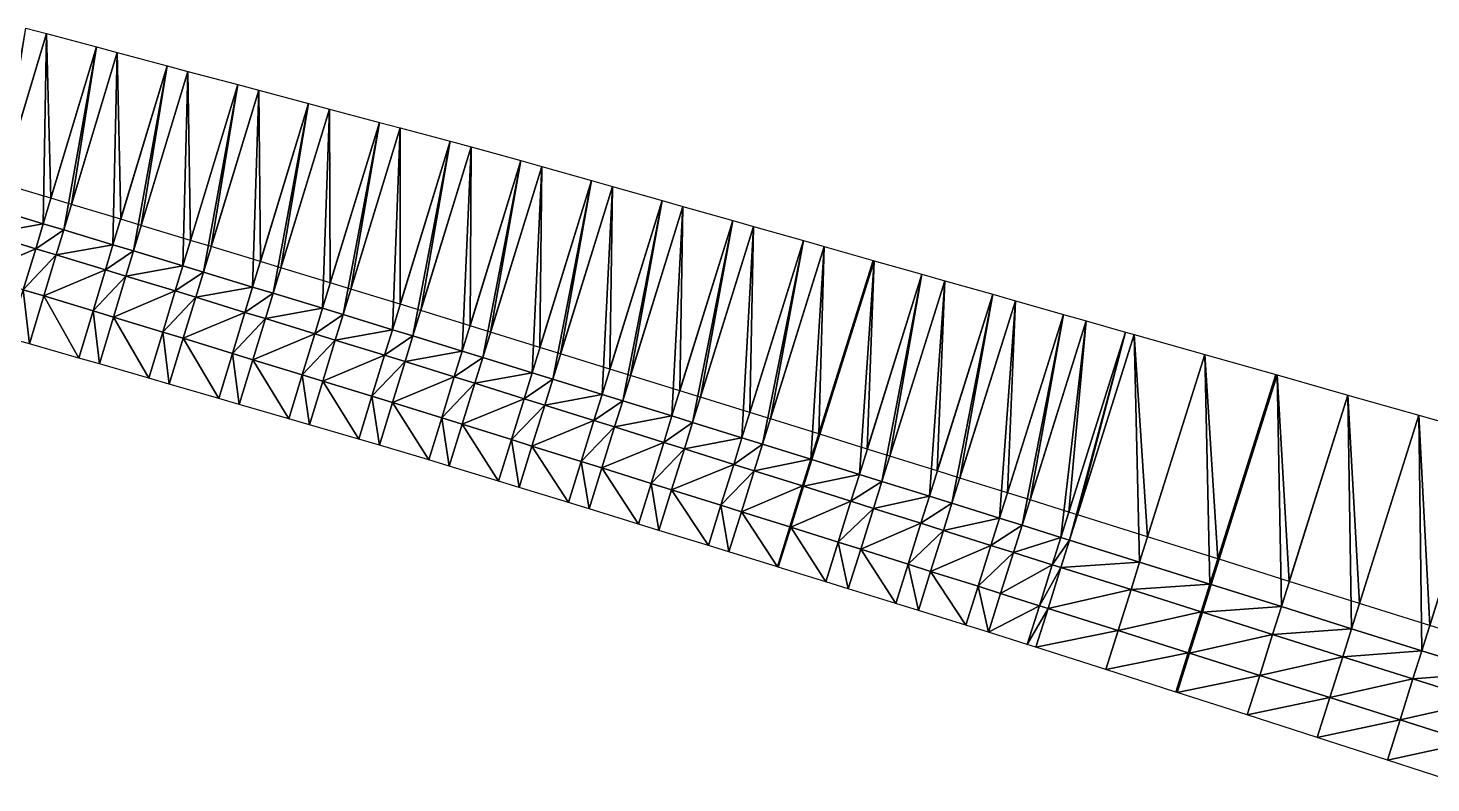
# Model space of a CAD drawing. Header units: metres. Extents: x 1882598 to 1885460, y 3171405 to 3171756.
# Drawn here: x 1883773.84 to 1883792.9, y 3171687.58 to 3171697.84 of the extents above; entities that cross this region are included whole.
import ezdxf

# ---------------------------------------------------------------- set-up
doc = ezdxf.new("R2010")
doc.units = ezdxf.units.M
doc.header["$MEASUREMENT"] = 0
doc.layers.add('Triangles surfaces projet', color=7, linetype='Continuous', true_color=0x848484)

msp = doc.modelspace()

# ---------------------------------------------------------------- linework, layer by layer
at = {"layer": 'Triangles surfaces projet'}
for points in [[(1883773.812, 3171697.836, 153.027), (1883774.095, 3171697.761, 153.026), (1883773.381, 3171695.379, 152.951), (1883773.812, 3171697.836, 153.027)], [(1883774.095, 3171697.761, 153.376), (1883773.485, 3171695.724, 153.312), (1883773.812, 3171697.836, 153.377), (1883774.095, 3171697.761, 153.376)], [(1883773.381, 3171695.379, 152.951), (1883774.095, 3171697.761, 153.026), (1883774.05, 3171695.178, 152.948), (1883773.381, 3171695.379, 152.951)], [(1883774.154, 3171695.524, 153.309), (1883773.485, 3171695.724, 153.312), (1883774.095, 3171697.761, 153.376), (1883774.154, 3171695.524, 153.309)], [(1883774.772, 3171697.58, 153.023), (1883774.05, 3171695.178, 152.948), (1883774.095, 3171697.761, 153.026), (1883774.772, 3171697.58, 153.023)], [(1883774.772, 3171697.58, 153.373), (1883774.154, 3171695.524, 153.309), (1883774.095, 3171697.761, 153.376), (1883774.772, 3171697.58, 153.373)], [(1883774.329, 3171695.094, 152.947), (1883774.05, 3171695.178, 152.948), (1883774.772, 3171697.58, 153.023), (1883774.329, 3171695.094, 152.947)], [(1883774.433, 3171695.44, 153.308), (1883774.154, 3171695.524, 153.309), (1883774.772, 3171697.58, 153.373), (1883774.433, 3171695.44, 153.308)], [(1883774.772, 3171697.58, 153.023), (1883775.055, 3171697.505, 153.022), (1883774.329, 3171695.094, 152.947), (1883774.772, 3171697.58, 153.023)], [(1883774.329, 3171695.094, 152.947), (1883775.055, 3171697.505, 153.022), (1883774.998, 3171694.893, 152.944), (1883774.329, 3171695.094, 152.947)], [(1883775.055, 3171697.505, 153.372), (1883774.433, 3171695.44, 153.308), (1883774.772, 3171697.58, 153.373), (1883775.055, 3171697.505, 153.372)], [(1883775.103, 3171695.238, 153.305), (1883774.433, 3171695.44, 153.308), (1883775.055, 3171697.505, 153.372), (1883775.103, 3171695.238, 153.305)], [(1883774.998, 3171694.893, 152.944), (1883775.055, 3171697.505, 153.022), (1883775.733, 3171697.324, 153.019), (1883774.998, 3171694.893, 152.944)], [(1883775.733, 3171697.324, 153.369), (1883775.103, 3171695.238, 153.305), (1883775.055, 3171697.505, 153.372), (1883775.733, 3171697.324, 153.369)], [(1883775.733, 3171697.324, 153.019), (1883775.278, 3171694.809, 152.943), (1883774.998, 3171694.893, 152.944), (1883775.733, 3171697.324, 153.019)], [(1883775.382, 3171695.154, 153.303), (1883775.103, 3171695.238, 153.305), (1883775.733, 3171697.324, 153.369), (1883775.382, 3171695.154, 153.303)], [(1883775.733, 3171697.324, 153.019), (1883776.016, 3171697.248, 153.018), (1883775.278, 3171694.809, 152.943), (1883775.733, 3171697.324, 153.019)], [(1883776.016, 3171697.248, 153.368), (1883775.382, 3171695.154, 153.303), (1883775.733, 3171697.324, 153.369), (1883776.016, 3171697.248, 153.368)], [(1883775.278, 3171694.809, 152.943), (1883776.016, 3171697.248, 153.018), (1883775.947, 3171694.606, 152.939), (1883775.278, 3171694.809, 152.943)], [(1883776.051, 3171694.951, 153.3), (1883775.382, 3171695.154, 153.303), (1883776.016, 3171697.248, 153.368), (1883776.051, 3171694.951, 153.3)], [(1883776.016, 3171697.248, 153.018), (1883776.694, 3171697.068, 153.015), (1883775.947, 3171694.606, 152.939), (1883776.016, 3171697.248, 153.018)], [(1883776.694, 3171697.068, 153.015), (1883776.226, 3171694.522, 152.938), (1883775.947, 3171694.606, 152.939), (1883776.694, 3171697.068, 153.015)], [(1883776.694, 3171697.068, 153.365), (1883776.051, 3171694.951, 153.3), (1883776.016, 3171697.248, 153.368), (1883776.694, 3171697.068, 153.365)], [(1883776.331, 3171694.867, 153.299), (1883776.051, 3171694.951, 153.3), (1883776.694, 3171697.068, 153.365), (1883776.331, 3171694.867, 153.299)], [(1883776.977, 3171696.992, 153.014), (1883776.226, 3171694.522, 152.938), (1883776.694, 3171697.068, 153.015), (1883776.977, 3171696.992, 153.014)], [(1883776.977, 3171696.992, 153.364), (1883776.331, 3171694.867, 153.299), (1883776.694, 3171697.068, 153.365), (1883776.977, 3171696.992, 153.364)], [(1883776.977, 3171696.992, 153.014), (1883776.895, 3171694.318, 152.935), (1883776.226, 3171694.522, 152.938), (1883776.977, 3171696.992, 153.014)], [(1883776.977, 3171696.992, 153.364), (1883777, 3171694.663, 153.295), (1883776.331, 3171694.867, 153.299), (1883776.977, 3171696.992, 153.364)], [(1883777.655, 3171696.811, 153.011), (1883776.895, 3171694.318, 152.935), (1883776.977, 3171696.992, 153.014), (1883777.655, 3171696.811, 153.011)], [(1883777.655, 3171696.811, 153.361), (1883777, 3171694.663, 153.295), (1883776.977, 3171696.992, 153.364), (1883777.655, 3171696.811, 153.361)], [(1883776.895, 3171694.318, 152.935), (1883777.655, 3171696.811, 153.011), (1883777.175, 3171694.233, 152.933), (1883776.895, 3171694.318, 152.935)], [(1883777.28, 3171694.578, 153.294), (1883777, 3171694.663, 153.295), (1883777.655, 3171696.811, 153.361), (1883777.28, 3171694.578, 153.294)], [(1883777.655, 3171696.811, 153.011), (1883777.938, 3171696.736, 153.01), (1883777.175, 3171694.233, 152.933), (1883777.655, 3171696.811, 153.011)], [(1883777.844, 3171694.029, 152.93), (1883777.175, 3171694.233, 152.933), (1883777.938, 3171696.736, 153.01), (1883777.844, 3171694.029, 152.93)], [(1883777.938, 3171696.736, 153.36), (1883777.28, 3171694.578, 153.294), (1883777.655, 3171696.811, 153.361), (1883777.938, 3171696.736, 153.36)], [(1883777.949, 3171694.374, 153.29), (1883777.28, 3171694.578, 153.294), (1883777.938, 3171696.736, 153.36), (1883777.949, 3171694.374, 153.29)], [(1883777.844, 3171694.029, 152.93), (1883777.938, 3171696.736, 153.01), (1883778.617, 3171696.555, 153.006), (1883777.844, 3171694.029, 152.93)], [(1883778.617, 3171696.555, 153.356), (1883777.949, 3171694.374, 153.29), (1883777.938, 3171696.736, 153.36), (1883778.617, 3171696.555, 153.356)], [(1883778.617, 3171696.555, 153.006), (1883778.124, 3171693.944, 152.928), (1883777.844, 3171694.029, 152.93), (1883778.617, 3171696.555, 153.006)], [(1883778.229, 3171694.288, 153.289), (1883777.949, 3171694.374, 153.29), (1883778.617, 3171696.555, 153.356), (1883778.229, 3171694.288, 153.289)], [(1883778.124, 3171693.944, 152.928), (1883778.617, 3171696.555, 153.006), (1883778.9, 3171696.479, 153.005), (1883778.124, 3171693.944, 152.928)], [(1883778.9, 3171696.479, 153.355), (1883778.229, 3171694.288, 153.289), (1883778.617, 3171696.555, 153.356), (1883778.9, 3171696.479, 153.355)], [(1883778.124, 3171693.944, 152.928), (1883778.9, 3171696.479, 153.005), (1883778.793, 3171693.738, 152.925), (1883778.124, 3171693.944, 152.928)], [(1883778.899, 3171694.083, 153.285), (1883778.229, 3171694.288, 153.289), (1883778.9, 3171696.479, 153.355), (1883778.899, 3171694.083, 153.285)], [(1883778.9, 3171696.479, 153.005), (1883779.579, 3171696.298, 153.002), (1883778.793, 3171693.738, 152.925), (1883778.9, 3171696.479, 153.005)], [(1883779.579, 3171696.298, 153.352), (1883778.899, 3171694.083, 153.285), (1883778.9, 3171696.479, 153.355), (1883779.579, 3171696.298, 153.352)], [(1883778.793, 3171693.738, 152.925), (1883779.579, 3171696.298, 153.002), (1883779.073, 3171693.653, 152.923), (1883778.793, 3171693.738, 152.925)], [(1883779.178, 3171693.997, 153.284), (1883778.899, 3171694.083, 153.285), (1883779.579, 3171696.298, 153.352), (1883779.178, 3171693.997, 153.284)], [(1883779.073, 3171693.653, 152.923), (1883779.579, 3171696.298, 153.002), (1883779.863, 3171696.222, 153.001), (1883779.073, 3171693.653, 152.923)], [(1883779.742, 3171693.447, 152.92), (1883779.073, 3171693.653, 152.923), (1883779.863, 3171696.222, 153.001), (1883779.742, 3171693.447, 152.92)], [(1883779.863, 3171696.222, 153.351), (1883779.178, 3171693.997, 153.284), (1883779.579, 3171696.298, 153.352), (1883779.863, 3171696.222, 153.351)], [(1883779.848, 3171693.791, 153.28), (1883779.178, 3171693.997, 153.284), (1883779.863, 3171696.222, 153.351), (1883779.848, 3171693.791, 153.28)], [(1883779.742, 3171693.447, 152.92), (1883779.863, 3171696.222, 153.001), (1883780.54, 3171696.036, 152.997), (1883779.742, 3171693.447, 152.92)], [(1883780.54, 3171696.036, 153.347), (1883779.848, 3171693.791, 153.28), (1883779.863, 3171696.222, 153.351), (1883780.54, 3171696.036, 153.347)], [(1883779.742, 3171693.447, 152.92), (1883780.54, 3171696.036, 152.997), (1883780.022, 3171693.361, 152.918), (1883779.742, 3171693.447, 152.92)], [(1883780.128, 3171693.705, 153.279), (1883779.848, 3171693.791, 153.28), (1883780.54, 3171696.036, 153.347), (1883780.128, 3171693.705, 153.279)], [(1883780.54, 3171696.036, 152.997), (1883780.823, 3171695.956, 152.996), (1883780.022, 3171693.361, 152.918), (1883780.54, 3171696.036, 152.997)], [(1883780.691, 3171693.154, 152.915), (1883780.022, 3171693.361, 152.918), (1883780.823, 3171695.956, 152.996), (1883780.691, 3171693.154, 152.915)], [(1883780.823, 3171695.956, 153.346), (1883780.128, 3171693.705, 153.279), (1883780.54, 3171696.036, 153.347), (1883780.823, 3171695.956, 153.346)], [(1883780.798, 3171693.498, 153.275), (1883780.128, 3171693.705, 153.279), (1883780.823, 3171695.956, 153.346), (1883780.798, 3171693.498, 153.275)], [(1883780.691, 3171693.154, 152.915), (1883780.823, 3171695.956, 152.996), (1883781.499, 3171695.764, 152.992), (1883780.691, 3171693.154, 152.915)], [(1883781.499, 3171695.764, 153.342), (1883780.798, 3171693.498, 153.275), (1883780.823, 3171695.956, 153.346), (1883781.499, 3171695.764, 153.342)], [(1883780.691, 3171693.154, 152.915), (1883781.499, 3171695.764, 152.992), (1883780.971, 3171693.068, 152.913), (1883780.691, 3171693.154, 152.915)], [(1883781.078, 3171693.412, 153.273), (1883780.798, 3171693.498, 153.275), (1883781.499, 3171695.764, 153.342), (1883781.078, 3171693.412, 153.273)], [(1883781.781, 3171695.684, 152.991), (1883780.971, 3171693.068, 152.913), (1883781.499, 3171695.764, 152.992), (1883781.781, 3171695.684, 152.991)], [(1883781.781, 3171695.684, 153.341), (1883781.078, 3171693.412, 153.273), (1883781.499, 3171695.764, 153.342), (1883781.781, 3171695.684, 153.341)], [(1883780.971, 3171693.068, 152.913), (1883781.781, 3171695.684, 152.991), (1883781.641, 3171692.86, 152.909), (1883780.971, 3171693.068, 152.913)], [(1883781.748, 3171693.204, 153.269), (1883781.078, 3171693.412, 153.273), (1883781.781, 3171695.684, 153.341), (1883781.748, 3171693.204, 153.269)], [(1883782.458, 3171695.492, 152.987), (1883781.641, 3171692.86, 152.909), (1883781.781, 3171695.684, 152.991), (1883782.458, 3171695.492, 152.987)], [(1883782.458, 3171695.492, 153.337), (1883781.748, 3171693.204, 153.269), (1883781.781, 3171695.684, 153.341), (1883782.458, 3171695.492, 153.337)], [(1883773.28, 3171695.041, 152.599), (1883773.381, 3171695.379, 152.951), (1883774.05, 3171695.178, 152.948), (1883773.28, 3171695.041, 152.599)], [(1883781.641, 3171692.86, 152.909), (1883782.458, 3171695.492, 152.987), (1883781.921, 3171692.774, 152.908), (1883781.641, 3171692.86, 152.909)], [(1883782.028, 3171693.118, 153.268), (1883781.748, 3171693.204, 153.269), (1883782.458, 3171695.492, 153.337), (1883782.028, 3171693.118, 153.268)], [(1883782.74, 3171695.412, 152.986), (1883781.921, 3171692.774, 152.908), (1883782.458, 3171695.492, 152.987), (1883782.74, 3171695.412, 152.986)], [(1883782.591, 3171692.566, 152.904), (1883781.921, 3171692.774, 152.908), (1883782.74, 3171695.412, 152.986), (1883782.591, 3171692.566, 152.904)], [(1883782.74, 3171695.412, 153.336), (1883782.028, 3171693.118, 153.268), (1883782.458, 3171695.492, 153.337), (1883782.74, 3171695.412, 153.336)], [(1883782.698, 3171692.91, 153.264), (1883782.028, 3171693.118, 153.268), (1883782.74, 3171695.412, 153.336), (1883782.698, 3171692.91, 153.264)], [(1883782.74, 3171695.412, 152.986), (1883783.417, 3171695.22, 152.982), (1883782.591, 3171692.566, 152.904), (1883782.74, 3171695.412, 152.986)], [(1883783.417, 3171695.22, 153.332), (1883782.698, 3171692.91, 153.264), (1883782.74, 3171695.412, 153.336), (1883783.417, 3171695.22, 153.332)], [(1883773.948, 3171694.839, 152.594), (1883773.28, 3171695.041, 152.599), (1883774.05, 3171695.178, 152.948), (1883773.948, 3171694.839, 152.594)], [(1883774.329, 3171695.094, 152.947), (1883773.948, 3171694.839, 152.594), (1883774.05, 3171695.178, 152.948), (1883774.329, 3171695.094, 152.947)], [(1883782.591, 3171692.566, 152.904), (1883783.417, 3171695.22, 152.982), (1883782.871, 3171692.479, 152.902), (1883782.591, 3171692.566, 152.904)], [(1883782.978, 3171692.823, 153.262), (1883782.698, 3171692.91, 153.264), (1883783.417, 3171695.22, 153.332), (1883782.978, 3171692.823, 153.262)], [(1883783.417, 3171695.22, 152.982), (1883783.699, 3171695.14, 152.98), (1883782.871, 3171692.479, 152.902), (1883783.417, 3171695.22, 152.982)], [(1883783.699, 3171695.14, 153.33), (1883782.978, 3171692.823, 153.262), (1883783.417, 3171695.22, 153.332), (1883783.699, 3171695.14, 153.33)], [(1883773.948, 3171694.839, 152.594), (1883773.113, 3171694.483, 152.599), (1883773.28, 3171695.041, 152.599), (1883773.948, 3171694.839, 152.594)], [(1883774.329, 3171695.094, 152.947), (1883774.227, 3171694.755, 152.593), (1883773.948, 3171694.839, 152.594), (1883774.329, 3171695.094, 152.947)], [(1883774.227, 3171694.755, 152.593), (1883774.329, 3171695.094, 152.947), (1883774.998, 3171694.893, 152.944), (1883774.227, 3171694.755, 152.593)], [(1883782.871, 3171692.479, 152.902), (1883783.699, 3171695.14, 152.98), (1883783.541, 3171692.27, 152.898), (1883782.871, 3171692.479, 152.902)], [(1883783.649, 3171692.614, 153.258), (1883782.978, 3171692.823, 153.262), (1883783.699, 3171695.14, 153.33), (1883783.649, 3171692.614, 153.258)], [(1883783.541, 3171692.27, 152.898), (1883783.699, 3171695.14, 152.98), (1883784.376, 3171694.948, 152.976), (1883783.541, 3171692.27, 152.898)], [(1883784.376, 3171694.948, 153.326), (1883783.649, 3171692.614, 153.258), (1883783.699, 3171695.14, 153.33), (1883784.376, 3171694.948, 153.326)], [(1883773.78, 3171694.281, 152.594), (1883773.113, 3171694.483, 152.599), (1883773.948, 3171694.839, 152.594), (1883773.78, 3171694.281, 152.594)], [(1883773.78, 3171694.281, 152.594), (1883773.948, 3171694.839, 152.594), (1883774.227, 3171694.755, 152.593), (1883773.78, 3171694.281, 152.594)], [(1883774.227, 3171694.755, 152.593), (1883774.998, 3171694.893, 152.944), (1883774.895, 3171694.552, 152.588), (1883774.227, 3171694.755, 152.593)], [(1883775.278, 3171694.809, 152.943), (1883774.895, 3171694.552, 152.588), (1883774.998, 3171694.893, 152.944), (1883775.278, 3171694.809, 152.943)], [(1883774.895, 3171694.552, 152.588), (1883775.278, 3171694.809, 152.943), (1883775.174, 3171694.467, 152.586), (1883774.895, 3171694.552, 152.588)], [(1883775.174, 3171694.467, 152.586), (1883775.278, 3171694.809, 152.943), (1883775.947, 3171694.606, 152.939), (1883775.174, 3171694.467, 152.586)], [(1883783.541, 3171692.27, 152.898), (1883784.376, 3171694.948, 152.976), (1883783.821, 3171692.183, 152.896), (1883783.541, 3171692.27, 152.898)], [(1883783.929, 3171692.527, 153.256), (1883783.649, 3171692.614, 153.258), (1883784.376, 3171694.948, 153.326), (1883783.929, 3171692.527, 153.256)], [(1883783.821, 3171692.183, 152.896), (1883784.376, 3171694.948, 152.976), (1883784.659, 3171694.868, 152.975), (1883783.821, 3171692.183, 152.896)], [(1883783.821, 3171692.183, 152.896), (1883784.659, 3171694.868, 152.975), (1883784.479, 3171691.978, 152.892), (1883783.821, 3171692.183, 152.896)], [(1883784.659, 3171694.868, 153.325), (1883783.929, 3171692.527, 153.256), (1883784.376, 3171694.948, 153.326), (1883784.659, 3171694.868, 153.325)], [(1883784.586, 3171692.322, 153.252), (1883783.929, 3171692.527, 153.256), (1883784.659, 3171694.868, 153.325), (1883784.586, 3171692.322, 153.252)], [(1883785.323, 3171694.679, 152.971), (1883784.479, 3171691.978, 152.892), (1883784.659, 3171694.868, 152.975), (1883785.323, 3171694.679, 152.971)], [(1883785.323, 3171694.679, 153.321), (1883784.586, 3171692.322, 153.252), (1883784.659, 3171694.868, 153.325), (1883785.323, 3171694.679, 153.321)], [(1883773.78, 3171694.281, 152.594), (1883774.227, 3171694.755, 152.593), (1883774.059, 3171694.197, 152.593), (1883773.78, 3171694.281, 152.594)], [(1883774.227, 3171694.755, 152.593), (1883774.895, 3171694.552, 152.588), (1883774.059, 3171694.197, 152.593), (1883774.227, 3171694.755, 152.593)], [(1883775.947, 3171694.606, 152.939), (1883775.843, 3171694.264, 152.581), (1883775.174, 3171694.467, 152.586), (1883775.947, 3171694.606, 152.939)], [(1883776.226, 3171694.522, 152.938), (1883775.843, 3171694.264, 152.581), (1883775.947, 3171694.606, 152.939), (1883776.226, 3171694.522, 152.938)], [(1883784.479, 3171691.978, 152.892), (1883785.323, 3171694.679, 152.971), (1883784.492, 3171691.974, 152.892), (1883784.479, 3171691.978, 152.892)], [(1883785.336, 3171694.676, 152.971), (1883784.492, 3171691.974, 152.892), (1883785.323, 3171694.679, 152.971), (1883785.336, 3171694.676, 152.971)], [(1883785.136, 3171691.773, 152.888), (1883784.492, 3171691.974, 152.892), (1883785.336, 3171694.676, 152.971), (1883785.136, 3171691.773, 152.888)], [(1883784.599, 3171692.318, 153.252), (1883784.586, 3171692.322, 153.252), (1883785.323, 3171694.679, 153.321), (1883784.599, 3171692.318, 153.252)], [(1883785.336, 3171694.676, 153.321), (1883784.599, 3171692.318, 153.252), (1883785.323, 3171694.679, 153.321), (1883785.336, 3171694.676, 153.321)], [(1883785.244, 3171692.117, 153.248), (1883784.599, 3171692.318, 153.252), (1883785.336, 3171694.676, 153.321), (1883785.244, 3171692.117, 153.248)], [(1883785.336, 3171694.676, 152.971), (1883785.986, 3171694.491, 152.967), (1883785.136, 3171691.773, 152.888), (1883785.336, 3171694.676, 152.971)], [(1883785.986, 3171694.491, 153.317), (1883785.244, 3171692.117, 153.248), (1883785.336, 3171694.676, 153.321), (1883785.986, 3171694.491, 153.317)], [(1883774.059, 3171694.197, 152.593), (1883774.895, 3171694.552, 152.588), (1883774.727, 3171693.994, 152.588), (1883774.059, 3171694.197, 152.593)], [(1883774.895, 3171694.552, 152.588), (1883775.174, 3171694.467, 152.586), (1883774.727, 3171693.994, 152.588), (1883774.895, 3171694.552, 152.588)], [(1883775.174, 3171694.467, 152.586), (1883775.006, 3171693.91, 152.586), (1883774.727, 3171693.994, 152.588), (1883775.174, 3171694.467, 152.586)], [(1883775.843, 3171694.264, 152.581), (1883775.006, 3171693.91, 152.586), (1883775.174, 3171694.467, 152.586), (1883775.843, 3171694.264, 152.581)], [(1883776.122, 3171694.179, 152.579), (1883775.843, 3171694.264, 152.581), (1883776.226, 3171694.522, 152.938), (1883776.122, 3171694.179, 152.579)], [(1883776.895, 3171694.318, 152.935), (1883776.122, 3171694.179, 152.579), (1883776.226, 3171694.522, 152.938), (1883776.895, 3171694.318, 152.935)], [(1883785.136, 3171691.773, 152.888), (1883785.986, 3171694.491, 152.967), (1883785.443, 3171691.677, 152.886), (1883785.136, 3171691.773, 152.888)], [(1883785.55, 3171692.021, 153.246), (1883785.244, 3171692.117, 153.248), (1883785.986, 3171694.491, 153.317), (1883785.55, 3171692.021, 153.246)], [(1883786.296, 3171694.403, 152.965), (1883785.443, 3171691.677, 152.886), (1883785.986, 3171694.491, 152.967), (1883786.296, 3171694.403, 152.965)], [(1883786.296, 3171694.403, 152.965), (1883786.087, 3171691.476, 152.882), (1883785.443, 3171691.677, 152.886), (1883786.296, 3171694.403, 152.965)], [(1883786.296, 3171694.403, 153.315), (1883785.55, 3171692.021, 153.246), (1883785.986, 3171694.491, 153.317), (1883786.296, 3171694.403, 153.315)], [(1883786.195, 3171691.819, 153.242), (1883785.55, 3171692.021, 153.246), (1883786.296, 3171694.403, 153.315), (1883786.195, 3171691.819, 153.242)], [(1883786.087, 3171691.476, 152.882), (1883786.296, 3171694.403, 152.965), (1883786.947, 3171694.219, 152.961), (1883786.087, 3171691.476, 152.882)], [(1883786.947, 3171694.219, 153.311), (1883786.195, 3171691.819, 153.242), (1883786.296, 3171694.403, 153.315), (1883786.947, 3171694.219, 153.311)], [(1883773.863, 3171693.545, 153.273), (1883773.583, 3171693.625, 153.279), (1883773.78, 3171694.281, 152.594), (1883773.863, 3171693.545, 153.273)], [(1883773.78, 3171694.281, 152.594), (1883774.059, 3171694.197, 152.593), (1883773.863, 3171693.545, 153.273), (1883773.78, 3171694.281, 152.594)], [(1883775.006, 3171693.91, 152.586), (1883775.843, 3171694.264, 152.581), (1883775.673, 3171693.706, 152.581), (1883775.006, 3171693.91, 152.586)], [(1883775.673, 3171693.706, 152.581), (1883775.843, 3171694.264, 152.581), (1883776.122, 3171694.179, 152.579), (1883775.673, 3171693.706, 152.581)], [(1883776.79, 3171693.974, 152.575), (1883776.122, 3171694.179, 152.579), (1883776.895, 3171694.318, 152.935), (1883776.79, 3171693.974, 152.575)], [(1883777.175, 3171694.233, 152.933), (1883776.79, 3171693.974, 152.575), (1883776.895, 3171694.318, 152.935), (1883777.175, 3171694.233, 152.933)], [(1883776.79, 3171693.974, 152.575), (1883777.175, 3171694.233, 152.933), (1883777.07, 3171693.889, 152.573), (1883776.79, 3171693.974, 152.575)], [(1883777.07, 3171693.889, 152.573), (1883777.175, 3171694.233, 152.933), (1883777.844, 3171694.029, 152.93), (1883777.07, 3171693.889, 152.573)], [(1883786.087, 3171691.476, 152.882), (1883786.947, 3171694.219, 152.961), (1883786.394, 3171691.38, 152.88), (1883786.087, 3171691.476, 152.882)], [(1883786.502, 3171691.723, 153.24), (1883786.195, 3171691.819, 153.242), (1883786.947, 3171694.219, 153.311), (1883786.502, 3171691.723, 153.24)], [(1883786.394, 3171691.38, 152.88), (1883786.947, 3171694.219, 152.961), (1883787.257, 3171694.131, 152.959), (1883786.394, 3171691.38, 152.88)], [(1883787.257, 3171694.131, 153.309), (1883786.502, 3171691.723, 153.24), (1883786.947, 3171694.219, 153.311), (1883787.257, 3171694.131, 153.309)], [(1883774.059, 3171694.197, 152.593), (1883774.533, 3171693.353, 153.258), (1883773.863, 3171693.545, 153.273), (1883774.059, 3171694.197, 152.593)], [(1883774.727, 3171693.994, 152.588), (1883774.533, 3171693.353, 153.258), (1883774.059, 3171694.197, 152.593), (1883774.727, 3171693.994, 152.588)], [(1883775.952, 3171693.621, 152.579), (1883775.673, 3171693.706, 152.581), (1883776.122, 3171694.179, 152.579), (1883775.952, 3171693.621, 152.579)], [(1883776.79, 3171693.974, 152.575), (1883775.952, 3171693.621, 152.579), (1883776.122, 3171694.179, 152.579), (1883776.79, 3171693.974, 152.575)], [(1883777.07, 3171693.889, 152.573), (1883777.844, 3171694.029, 152.93), (1883777.738, 3171693.683, 152.568), (1883777.07, 3171693.889, 152.573)], [(1883778.124, 3171693.944, 152.928), (1883777.738, 3171693.683, 152.568), (1883777.844, 3171694.029, 152.93), (1883778.124, 3171693.944, 152.928)], [(1883786.394, 3171691.38, 152.88), (1883787.257, 3171694.131, 152.959), (1883787.039, 3171691.178, 152.876), (1883786.394, 3171691.38, 152.88)], [(1883787.147, 3171691.521, 153.236), (1883786.502, 3171691.723, 153.24), (1883787.257, 3171694.131, 153.309), (1883787.147, 3171691.521, 153.236)], [(1883787.039, 3171691.178, 152.876), (1883787.257, 3171694.131, 152.959), (1883787.908, 3171693.946, 152.955), (1883787.039, 3171691.178, 152.876)], [(1883787.908, 3171693.946, 153.305), (1883787.147, 3171691.521, 153.236), (1883787.257, 3171694.131, 153.309), (1883787.908, 3171693.946, 153.305)], [(1883774.533, 3171693.353, 153.258), (1883774.727, 3171693.994, 152.588), (1883774.813, 3171693.273, 153.251), (1883774.533, 3171693.353, 153.258)], [(1883775.006, 3171693.91, 152.586), (1883774.813, 3171693.273, 153.251), (1883774.727, 3171693.994, 152.588), (1883775.006, 3171693.91, 152.586)], [(1883774.813, 3171693.273, 153.251), (1883775.006, 3171693.91, 152.586), (1883775.483, 3171693.08, 153.236), (1883774.813, 3171693.273, 153.251)], [(1883775.673, 3171693.706, 152.581), (1883775.483, 3171693.08, 153.236), (1883775.006, 3171693.91, 152.586), (1883775.673, 3171693.706, 152.581)], [(1883775.952, 3171693.621, 152.579), (1883776.79, 3171693.974, 152.575), (1883776.62, 3171693.417, 152.575), (1883775.952, 3171693.621, 152.579)], [(1883777.07, 3171693.889, 152.573), (1883776.62, 3171693.417, 152.575), (1883776.79, 3171693.974, 152.575), (1883777.07, 3171693.889, 152.573)], [(1883776.899, 3171693.331, 152.573), (1883776.62, 3171693.417, 152.575), (1883777.07, 3171693.889, 152.573), (1883776.899, 3171693.331, 152.573)], [(1883776.899, 3171693.331, 152.573), (1883777.07, 3171693.889, 152.573), (1883777.738, 3171693.683, 152.568), (1883776.899, 3171693.331, 152.573)], [(1883778.124, 3171693.944, 152.928), (1883778.017, 3171693.597, 152.566), (1883777.738, 3171693.683, 152.568), (1883778.124, 3171693.944, 152.928)], [(1883778.793, 3171693.738, 152.925), (1883778.017, 3171693.597, 152.566), (1883778.124, 3171693.944, 152.928), (1883778.793, 3171693.738, 152.925)], [(1883787.908, 3171693.946, 152.955), (1883787.346, 3171691.082, 152.874), (1883787.039, 3171691.178, 152.876), (1883787.908, 3171693.946, 152.955)], [(1883787.454, 3171691.425, 153.234), (1883787.147, 3171691.521, 153.236), (1883787.908, 3171693.946, 153.305), (1883787.454, 3171691.425, 153.234)], [(1883787.346, 3171691.082, 152.874), (1883787.908, 3171693.946, 152.955), (1883788.218, 3171693.858, 152.953), (1883787.346, 3171691.082, 152.874)], [(1883787.873, 3171690.916, 152.871), (1883787.346, 3171691.082, 152.874), (1883788.218, 3171693.858, 152.953), (1883787.873, 3171690.916, 152.871)], [(1883788.218, 3171693.858, 153.303), (1883787.454, 3171691.425, 153.234), (1883787.908, 3171693.946, 153.305), (1883788.218, 3171693.858, 153.303)], [(1883787.981, 3171691.26, 153.23), (1883787.454, 3171691.425, 153.234), (1883788.218, 3171693.858, 153.303), (1883787.981, 3171691.26, 153.23)], [(1883788.218, 3171693.858, 152.953), (1883788.75, 3171693.707, 152.95), (1883787.873, 3171690.916, 152.871), (1883788.218, 3171693.858, 152.953)], [(1883788.75, 3171693.707, 153.3), (1883787.981, 3171691.26, 153.23), (1883788.218, 3171693.858, 153.303), (1883788.75, 3171693.707, 153.3)], [(1883775.763, 3171692.999, 153.23), (1883775.483, 3171693.08, 153.236), (1883775.673, 3171693.706, 152.581), (1883775.763, 3171692.999, 153.23)], [(1883775.673, 3171693.706, 152.581), (1883775.952, 3171693.621, 152.579), (1883775.763, 3171692.999, 153.23), (1883775.673, 3171693.706, 152.581)], [(1883776.899, 3171693.331, 152.573), (1883777.738, 3171693.683, 152.568), (1883777.568, 3171693.126, 152.568), (1883776.899, 3171693.331, 152.573)], [(1883777.738, 3171693.683, 152.568), (1883778.017, 3171693.597, 152.566), (1883777.568, 3171693.126, 152.568), (1883777.738, 3171693.683, 152.568)], [(1883778.017, 3171693.597, 152.566), (1883778.793, 3171693.738, 152.925), (1883778.686, 3171693.391, 152.562), (1883778.017, 3171693.597, 152.566)], [(1883779.073, 3171693.653, 152.923), (1883778.686, 3171693.391, 152.562), (1883778.793, 3171693.738, 152.925), (1883779.073, 3171693.653, 152.923)], [(1883778.966, 3171693.305, 152.56), (1883778.686, 3171693.391, 152.562), (1883779.073, 3171693.653, 152.923), (1883778.966, 3171693.305, 152.56)], [(1883779.073, 3171693.653, 152.923), (1883779.742, 3171693.447, 152.92), (1883778.966, 3171693.305, 152.56), (1883779.073, 3171693.653, 152.923)], [(1883787.991, 3171690.879, 152.87), (1883787.873, 3171690.916, 152.871), (1883788.75, 3171693.707, 152.95), (1883787.991, 3171690.879, 152.87)], [(1883788.099, 3171691.223, 153.23), (1883787.981, 3171691.26, 153.23), (1883788.75, 3171693.707, 153.3), (1883788.099, 3171691.223, 153.23)], [(1883788.869, 3171693.673, 152.949), (1883787.991, 3171690.879, 152.87), (1883788.75, 3171693.707, 152.95), (1883788.869, 3171693.673, 152.949)], [(1883788.943, 3171690.581, 152.864), (1883787.991, 3171690.879, 152.87), (1883788.869, 3171693.673, 152.949), (1883788.943, 3171690.581, 152.864)], [(1883788.869, 3171693.673, 153.299), (1883788.099, 3171691.223, 153.23), (1883788.75, 3171693.707, 153.3), (1883788.869, 3171693.673, 153.299)], [(1883789.051, 3171690.924, 153.223), (1883788.099, 3171691.223, 153.23), (1883788.869, 3171693.673, 153.299), (1883789.051, 3171690.924, 153.223)], [(1883789.83, 3171693.401, 152.943), (1883788.943, 3171690.581, 152.864), (1883788.869, 3171693.673, 152.949), (1883789.83, 3171693.401, 152.943)], [(1883789.83, 3171693.401, 153.293), (1883789.051, 3171690.924, 153.223), (1883788.869, 3171693.673, 153.299), (1883789.83, 3171693.401, 153.293)], [(1883776.434, 3171692.805, 153.215), (1883775.763, 3171692.999, 153.23), (1883775.952, 3171693.621, 152.579), (1883776.434, 3171692.805, 153.215)], [(1883776.62, 3171693.417, 152.575), (1883776.434, 3171692.805, 153.215), (1883775.952, 3171693.621, 152.579), (1883776.62, 3171693.417, 152.575)], [(1883777.568, 3171693.126, 152.568), (1883778.017, 3171693.597, 152.566), (1883777.847, 3171693.04, 152.566), (1883777.568, 3171693.126, 152.568)], [(1883778.686, 3171693.391, 152.562), (1883777.847, 3171693.04, 152.566), (1883778.017, 3171693.597, 152.566), (1883778.686, 3171693.391, 152.562)], [(1883779.742, 3171693.447, 152.92), (1883779.634, 3171693.097, 152.554), (1883778.966, 3171693.305, 152.56), (1883779.742, 3171693.447, 152.92)], [(1883779.634, 3171693.097, 152.554), (1883779.742, 3171693.447, 152.92), (1883780.022, 3171693.361, 152.918), (1883779.634, 3171693.097, 152.554)], [(1883776.434, 3171692.805, 153.215), (1883776.62, 3171693.417, 152.575), (1883776.714, 3171692.724, 153.208), (1883776.434, 3171692.805, 153.215)], [(1883776.62, 3171693.417, 152.575), (1883776.899, 3171693.331, 152.573), (1883776.714, 3171692.724, 153.208), (1883776.62, 3171693.417, 152.575)], [(1883776.714, 3171692.724, 153.208), (1883776.899, 3171693.331, 152.573), (1883777.385, 3171692.529, 153.193), (1883776.714, 3171692.724, 153.208)], [(1883777.568, 3171693.126, 152.568), (1883777.385, 3171692.529, 153.193), (1883776.899, 3171693.331, 152.573), (1883777.568, 3171693.126, 152.568)], [(1883778.515, 3171692.834, 152.562), (1883777.847, 3171693.04, 152.566), (1883778.686, 3171693.391, 152.562), (1883778.515, 3171692.834, 152.562)], [(1883778.686, 3171693.391, 152.562), (1883778.966, 3171693.305, 152.56), (1883778.515, 3171692.834, 152.562), (1883778.686, 3171693.391, 152.562)], [(1883778.515, 3171692.834, 152.562), (1883778.966, 3171693.305, 152.56), (1883778.794, 3171692.748, 152.56), (1883778.515, 3171692.834, 152.562)], [(1883778.794, 3171692.748, 152.56), (1883778.966, 3171693.305, 152.56), (1883779.634, 3171693.097, 152.554), (1883778.794, 3171692.748, 152.56)], [(1883779.914, 3171693.01, 152.552), (1883779.634, 3171693.097, 152.554), (1883780.022, 3171693.361, 152.918), (1883779.914, 3171693.01, 152.552)], [(1883780.691, 3171693.154, 152.915), (1883779.914, 3171693.01, 152.552), (1883780.022, 3171693.361, 152.918), (1883780.691, 3171693.154, 152.915)], [(1883789.896, 3171690.281, 152.857), (1883788.943, 3171690.581, 152.864), (1883789.83, 3171693.401, 152.943), (1883789.896, 3171690.281, 152.857)], [(1883790.004, 3171690.624, 153.217), (1883789.051, 3171690.924, 153.223), (1883789.83, 3171693.401, 153.293), (1883790.004, 3171690.624, 153.217)], [(1883790.792, 3171693.128, 152.937), (1883789.896, 3171690.281, 152.857), (1883789.83, 3171693.401, 152.943), (1883790.792, 3171693.128, 152.937)], [(1883790.792, 3171693.128, 153.287), (1883790.004, 3171690.624, 153.217), (1883789.83, 3171693.401, 153.293), (1883790.792, 3171693.128, 153.287)], [(1883777.665, 3171692.447, 153.187), (1883777.385, 3171692.529, 153.193), (1883777.568, 3171693.126, 152.568), (1883777.665, 3171692.447, 153.187)], [(1883777.665, 3171692.447, 153.187), (1883777.568, 3171693.126, 152.568), (1883777.847, 3171693.04, 152.566), (1883777.665, 3171692.447, 153.187)], [(1883779.634, 3171693.097, 152.554), (1883779.463, 3171692.54, 152.554), (1883778.794, 3171692.748, 152.56), (1883779.634, 3171693.097, 152.554)], [(1883779.914, 3171693.01, 152.552), (1883779.463, 3171692.54, 152.554), (1883779.634, 3171693.097, 152.554), (1883779.914, 3171693.01, 152.552)], [(1883779.914, 3171693.01, 152.552), (1883780.691, 3171693.154, 152.915), (1883780.582, 3171692.801, 152.546), (1883779.914, 3171693.01, 152.552)], [(1883780.582, 3171692.801, 152.546), (1883780.691, 3171693.154, 152.915), (1883780.971, 3171693.068, 152.913), (1883780.582, 3171692.801, 152.546)], [(1883780.971, 3171693.068, 152.913), (1883780.862, 3171692.714, 152.543), (1883780.582, 3171692.801, 152.546), (1883780.971, 3171693.068, 152.913)], [(1883781.641, 3171692.86, 152.909), (1883780.862, 3171692.714, 152.543), (1883780.971, 3171693.068, 152.913), (1883781.641, 3171692.86, 152.909)], [(1883789.915, 3171690.276, 152.857), (1883789.896, 3171690.281, 152.857), (1883790.792, 3171693.128, 152.937), (1883789.915, 3171690.276, 152.857)], [(1883790.792, 3171693.128, 152.937), (1883790.81, 3171693.123, 152.937), (1883789.915, 3171690.276, 152.857), (1883790.792, 3171693.128, 152.937)], [(1883790.868, 3171689.976, 152.851), (1883789.915, 3171690.276, 152.857), (1883790.81, 3171693.123, 152.937), (1883790.868, 3171689.976, 152.851)], [(1883790.023, 3171690.619, 153.217), (1883790.004, 3171690.624, 153.217), (1883790.792, 3171693.128, 153.287), (1883790.023, 3171690.619, 153.217)], [(1883790.81, 3171693.123, 153.287), (1883790.023, 3171690.619, 153.217), (1883790.792, 3171693.128, 153.287), (1883790.81, 3171693.123, 153.287)], [(1883790.976, 3171690.319, 153.21), (1883790.023, 3171690.619, 153.217), (1883790.81, 3171693.123, 153.287), (1883790.976, 3171690.319, 153.21)], [(1883790.868, 3171689.976, 152.851), (1883790.81, 3171693.123, 152.937), (1883791.772, 3171692.85, 152.931), (1883790.868, 3171689.976, 152.851)], [(1883791.772, 3171692.85, 153.281), (1883790.976, 3171690.319, 153.21), (1883790.81, 3171693.123, 153.287), (1883791.772, 3171692.85, 153.281)], [(1883778.336, 3171692.252, 153.171), (1883777.665, 3171692.447, 153.187), (1883777.847, 3171693.04, 152.566), (1883778.336, 3171692.252, 153.171)], [(1883778.515, 3171692.834, 152.562), (1883778.336, 3171692.252, 153.171), (1883777.847, 3171693.04, 152.566), (1883778.515, 3171692.834, 152.562)], [(1883779.463, 3171692.54, 152.554), (1883779.914, 3171693.01, 152.552), (1883779.742, 3171692.453, 152.552), (1883779.463, 3171692.54, 152.554)], [(1883779.742, 3171692.453, 152.552), (1883779.914, 3171693.01, 152.552), (1883780.582, 3171692.801, 152.546), (1883779.742, 3171692.453, 152.552)], [(1883778.336, 3171692.252, 153.171), (1883778.515, 3171692.834, 152.562), (1883778.616, 3171692.17, 153.165), (1883778.336, 3171692.252, 153.171)], [(1883778.616, 3171692.17, 153.165), (1883778.515, 3171692.834, 152.562), (1883778.794, 3171692.748, 152.56), (1883778.616, 3171692.17, 153.165)], [(1883779.287, 3171691.97, 153.151), (1883778.616, 3171692.17, 153.165), (1883778.794, 3171692.748, 152.56), (1883779.287, 3171691.97, 153.151)], [(1883779.463, 3171692.54, 152.554), (1883779.287, 3171691.97, 153.151), (1883778.794, 3171692.748, 152.56), (1883779.463, 3171692.54, 152.554)], [(1883779.742, 3171692.453, 152.552), (1883780.582, 3171692.801, 152.546), (1883780.41, 3171692.245, 152.546), (1883779.742, 3171692.453, 152.552)], [(1883780.582, 3171692.801, 152.546), (1883780.862, 3171692.714, 152.543), (1883780.41, 3171692.245, 152.546), (1883780.582, 3171692.801, 152.546)], [(1883780.41, 3171692.245, 152.546), (1883780.862, 3171692.714, 152.543), (1883780.689, 3171692.157, 152.543), (1883780.41, 3171692.245, 152.546)], [(1883780.689, 3171692.157, 152.543), (1883780.862, 3171692.714, 152.543), (1883781.531, 3171692.505, 152.537), (1883780.689, 3171692.157, 152.543)], [(1883780.862, 3171692.714, 152.543), (1883781.641, 3171692.86, 152.909), (1883781.531, 3171692.505, 152.537), (1883780.862, 3171692.714, 152.543)], [(1883781.921, 3171692.774, 152.908), (1883781.531, 3171692.505, 152.537), (1883781.641, 3171692.86, 152.909), (1883781.921, 3171692.774, 152.908)], [(1883781.81, 3171692.417, 152.534), (1883781.531, 3171692.505, 152.537), (1883781.921, 3171692.774, 152.908), (1883781.81, 3171692.417, 152.534)], [(1883781.921, 3171692.774, 152.908), (1883782.591, 3171692.566, 152.904), (1883781.81, 3171692.417, 152.534), (1883781.921, 3171692.774, 152.908)], [(1883791.772, 3171692.85, 152.931), (1883791.822, 3171689.676, 152.845), (1883790.868, 3171689.976, 152.851), (1883791.772, 3171692.85, 152.931)], [(1883791.93, 3171690.019, 153.204), (1883790.976, 3171690.319, 153.21), (1883791.772, 3171692.85, 153.281), (1883791.93, 3171690.019, 153.204)], [(1883791.822, 3171689.676, 152.845), (1883791.772, 3171692.85, 152.931), (1883792.735, 3171692.577, 152.924), (1883791.822, 3171689.676, 152.845)], [(1883792.735, 3171692.577, 153.274), (1883791.93, 3171690.019, 153.204), (1883791.772, 3171692.85, 153.281), (1883792.735, 3171692.577, 153.274)], [(1883779.287, 3171691.97, 153.151), (1883779.463, 3171692.54, 152.554), (1883779.566, 3171691.885, 153.147), (1883779.287, 3171691.97, 153.151)], [(1883779.742, 3171692.453, 152.552), (1883779.566, 3171691.885, 153.147), (1883779.463, 3171692.54, 152.554), (1883779.742, 3171692.453, 152.552)], [(1883781.358, 3171691.948, 152.537), (1883780.689, 3171692.157, 152.543), (1883781.531, 3171692.505, 152.537), (1883781.358, 3171691.948, 152.537)], [(1883781.358, 3171691.948, 152.537), (1883781.531, 3171692.505, 152.537), (1883781.81, 3171692.417, 152.534), (1883781.358, 3171691.948, 152.537)], [(1883782.591, 3171692.566, 152.904), (1883782.48, 3171692.208, 152.529), (1883781.81, 3171692.417, 152.534), (1883782.591, 3171692.566, 152.904)], [(1883782.871, 3171692.479, 152.902), (1883782.48, 3171692.208, 152.529), (1883782.591, 3171692.566, 152.904), (1883782.871, 3171692.479, 152.902)], [(1883792.776, 3171689.376, 152.838), (1883791.822, 3171689.676, 152.845), (1883792.735, 3171692.577, 152.924), (1883792.776, 3171689.376, 152.838)], [(1883792.884, 3171689.719, 153.198), (1883791.93, 3171690.019, 153.204), (1883792.735, 3171692.577, 153.274), (1883792.884, 3171689.719, 153.198)], [(1883793.697, 3171692.304, 152.918), (1883792.776, 3171689.376, 152.838), (1883792.735, 3171692.577, 152.924), (1883793.697, 3171692.304, 152.918)], [(1883793.697, 3171692.304, 153.268), (1883792.884, 3171689.719, 153.198), (1883792.735, 3171692.577, 153.274), (1883793.697, 3171692.304, 153.268)], [(1883779.566, 3171691.885, 153.147), (1883779.742, 3171692.453, 152.552), (1883780.236, 3171691.68, 153.137), (1883779.566, 3171691.885, 153.147)], [(1883780.41, 3171692.245, 152.546), (1883780.236, 3171691.68, 153.137), (1883779.742, 3171692.453, 152.552), (1883780.41, 3171692.245, 152.546)], [(1883781.638, 3171691.861, 152.534), (1883781.358, 3171691.948, 152.537), (1883781.81, 3171692.417, 152.534), (1883781.638, 3171691.861, 152.534)], [(1883781.638, 3171691.861, 152.534), (1883781.81, 3171692.417, 152.534), (1883782.48, 3171692.208, 152.529), (1883781.638, 3171691.861, 152.534)], [(1883782.48, 3171692.208, 152.529), (1883782.871, 3171692.479, 152.902), (1883782.759, 3171692.12, 152.526), (1883782.48, 3171692.208, 152.529)], [(1883782.871, 3171692.479, 152.902), (1883783.541, 3171692.27, 152.898), (1883782.759, 3171692.12, 152.526), (1883782.871, 3171692.479, 152.902)], [(1883793.697, 3171692.304, 152.918), (1883793.73, 3171689.077, 152.832), (1883792.776, 3171689.376, 152.838), (1883793.697, 3171692.304, 152.918)], [(1883793.838, 3171689.419, 153.191), (1883792.884, 3171689.719, 153.198), (1883793.697, 3171692.304, 153.268), (1883793.838, 3171689.419, 153.191)], [(1883780.236, 3171691.68, 153.137), (1883780.41, 3171692.245, 152.546), (1883780.515, 3171691.594, 153.132), (1883780.236, 3171691.68, 153.137)], [(1883780.515, 3171691.594, 153.132), (1883780.41, 3171692.245, 152.546), (1883780.689, 3171692.157, 152.543), (1883780.515, 3171691.594, 153.132)], [(1883780.689, 3171692.157, 152.543), (1883781.185, 3171691.389, 153.122), (1883780.515, 3171691.594, 153.132), (1883780.689, 3171692.157, 152.543)], [(1883781.358, 3171691.948, 152.537), (1883781.185, 3171691.389, 153.122), (1883780.689, 3171692.157, 152.543), (1883781.358, 3171691.948, 152.537)], [(1883782.307, 3171691.651, 152.529), (1883781.638, 3171691.861, 152.534), (1883782.48, 3171692.208, 152.529), (1883782.307, 3171691.651, 152.529)], [(1883782.307, 3171691.651, 152.529), (1883782.48, 3171692.208, 152.529), (1883782.759, 3171692.12, 152.526), (1883782.307, 3171691.651, 152.529)], [(1883782.759, 3171692.12, 152.526), (1883782.586, 3171691.563, 152.526), (1883782.307, 3171691.651, 152.529), (1883782.759, 3171692.12, 152.526)], [(1883782.586, 3171691.563, 152.526), (1883782.759, 3171692.12, 152.526), (1883783.429, 3171691.909, 152.52), (1883782.586, 3171691.563, 152.526)], [(1883783.541, 3171692.27, 152.898), (1883783.429, 3171691.909, 152.52), (1883782.759, 3171692.12, 152.526), (1883783.541, 3171692.27, 152.898)], [(1883783.429, 3171691.909, 152.52), (1883783.541, 3171692.27, 152.898), (1883783.821, 3171692.183, 152.896), (1883783.429, 3171691.909, 152.52)], [(1883783.821, 3171692.183, 152.896), (1883783.709, 3171691.822, 152.517), (1883783.429, 3171691.909, 152.52), (1883783.821, 3171692.183, 152.896)], [(1883784.479, 3171691.978, 152.892), (1883783.709, 3171691.822, 152.517), (1883783.821, 3171692.183, 152.896), (1883784.479, 3171691.978, 152.892)], [(1883781.185, 3171691.389, 153.122), (1883781.358, 3171691.948, 152.537), (1883781.465, 3171691.303, 153.118), (1883781.185, 3171691.389, 153.122)], [(1883781.465, 3171691.303, 153.118), (1883781.358, 3171691.948, 152.537), (1883781.638, 3171691.861, 152.534), (1883781.465, 3171691.303, 153.118)], [(1883783.709, 3171691.822, 152.517), (1883784.479, 3171691.978, 152.892), (1883784.365, 3171691.615, 152.512), (1883783.709, 3171691.822, 152.517)], [(1883784.492, 3171691.974, 152.892), (1883784.365, 3171691.615, 152.512), (1883784.479, 3171691.978, 152.892), (1883784.492, 3171691.974, 152.892)], [(1883784.378, 3171691.611, 152.512), (1883784.365, 3171691.615, 152.512), (1883784.492, 3171691.974, 152.892), (1883784.378, 3171691.611, 152.512)], [(1883784.492, 3171691.974, 152.892), (1883785.136, 3171691.773, 152.888), (1883784.378, 3171691.611, 152.512), (1883784.492, 3171691.974, 152.892)], [(1883782.135, 3171691.098, 153.108), (1883781.465, 3171691.303, 153.118), (1883781.638, 3171691.861, 152.534), (1883782.135, 3171691.098, 153.108)], [(1883781.638, 3171691.861, 152.534), (1883782.307, 3171691.651, 152.529), (1883782.135, 3171691.098, 153.108), (1883781.638, 3171691.861, 152.534)], [(1883782.586, 3171691.563, 152.526), (1883783.429, 3171691.909, 152.52), (1883783.255, 3171691.353, 152.52), (1883782.586, 3171691.563, 152.526)], [(1883783.709, 3171691.822, 152.517), (1883783.255, 3171691.353, 152.52), (1883783.429, 3171691.909, 152.52), (1883783.709, 3171691.822, 152.517)], [(1883783.255, 3171691.353, 152.52), (1883783.709, 3171691.822, 152.517), (1883783.535, 3171691.265, 152.517), (1883783.255, 3171691.353, 152.52)], [(1883784.365, 3171691.615, 152.512), (1883783.535, 3171691.265, 152.517), (1883783.709, 3171691.822, 152.517), (1883784.365, 3171691.615, 152.512)], [(1883785.136, 3171691.773, 152.888), (1883785.022, 3171691.408, 152.506), (1883784.378, 3171691.611, 152.512), (1883785.136, 3171691.773, 152.888)], [(1883785.022, 3171691.408, 152.506), (1883785.136, 3171691.773, 152.888), (1883785.443, 3171691.677, 152.886), (1883785.022, 3171691.408, 152.506)], [(1883782.307, 3171691.651, 152.529), (1883782.414, 3171691.012, 153.104), (1883782.135, 3171691.098, 153.108), (1883782.307, 3171691.651, 152.529)], [(1883782.586, 3171691.563, 152.526), (1883782.414, 3171691.012, 153.104), (1883782.307, 3171691.651, 152.529), (1883782.586, 3171691.563, 152.526)], [(1883782.586, 3171691.563, 152.526), (1883783.085, 3171690.805, 153.094), (1883782.414, 3171691.012, 153.104), (1883782.586, 3171691.563, 152.526)], [(1883782.586, 3171691.563, 152.526), (1883783.255, 3171691.353, 152.52), (1883783.085, 3171690.805, 153.094), (1883782.586, 3171691.563, 152.526)], [(1883784.191, 3171691.059, 152.512), (1883783.535, 3171691.265, 152.517), (1883784.365, 3171691.615, 152.512), (1883784.191, 3171691.059, 152.512)], [(1883784.365, 3171691.615, 152.512), (1883784.378, 3171691.611, 152.512), (1883784.191, 3171691.059, 152.512), (1883784.365, 3171691.615, 152.512)], [(1883784.191, 3171691.059, 152.512), (1883784.378, 3171691.611, 152.512), (1883784.205, 3171691.054, 152.512), (1883784.191, 3171691.059, 152.512)], [(1883784.205, 3171691.054, 152.512), (1883784.378, 3171691.611, 152.512), (1883785.022, 3171691.408, 152.506), (1883784.205, 3171691.054, 152.512)], [(1883785.022, 3171691.408, 152.506), (1883785.443, 3171691.677, 152.886), (1883785.328, 3171691.311, 152.503), (1883785.022, 3171691.408, 152.506)], [(1883785.443, 3171691.677, 152.886), (1883786.087, 3171691.476, 152.882), (1883785.328, 3171691.311, 152.503), (1883785.443, 3171691.677, 152.886)], [(1883783.085, 3171690.805, 153.094), (1883783.255, 3171691.353, 152.52), (1883783.365, 3171690.719, 153.089), (1883783.085, 3171690.805, 153.094)], [(1883783.535, 3171691.265, 152.517), (1883783.365, 3171690.719, 153.089), (1883783.255, 3171691.353, 152.52), (1883783.535, 3171691.265, 152.517)], [(1883785.022, 3171691.408, 152.506), (1883784.848, 3171690.852, 152.506), (1883784.205, 3171691.054, 152.512), (1883785.022, 3171691.408, 152.506)], [(1883785.022, 3171691.408, 152.506), (1883785.328, 3171691.311, 152.503), (1883784.848, 3171690.852, 152.506), (1883785.022, 3171691.408, 152.506)], [(1883786.087, 3171691.476, 152.882), (1883785.972, 3171691.108, 152.497), (1883785.328, 3171691.311, 152.503), (1883786.087, 3171691.476, 152.882)], [(1883786.394, 3171691.38, 152.88), (1883785.972, 3171691.108, 152.497), (1883786.087, 3171691.476, 152.882), (1883786.394, 3171691.38, 152.88)], [(1883786.279, 3171691.012, 152.495), (1883785.972, 3171691.108, 152.497), (1883786.394, 3171691.38, 152.88), (1883786.279, 3171691.012, 152.495)], [(1883787.039, 3171691.178, 152.876), (1883786.279, 3171691.012, 152.495), (1883786.394, 3171691.38, 152.88), (1883787.039, 3171691.178, 152.876)], [(1883784.022, 3171690.516, 153.08), (1883783.365, 3171690.719, 153.089), (1883783.535, 3171691.265, 152.517), (1883784.022, 3171690.516, 153.08)], [(1883784.022, 3171690.516, 153.08), (1883783.535, 3171691.265, 152.517), (1883784.191, 3171691.059, 152.512), (1883784.022, 3171690.516, 153.08)], [(1883785.328, 3171691.311, 152.503), (1883785.154, 3171690.755, 152.503), (1883784.848, 3171690.852, 152.506), (1883785.328, 3171691.311, 152.503)], [(1883785.972, 3171691.108, 152.497), (1883785.154, 3171690.755, 152.503), (1883785.328, 3171691.311, 152.503), (1883785.972, 3171691.108, 152.497)], [(1883786.279, 3171691.012, 152.495), (1883787.039, 3171691.178, 152.876), (1883786.923, 3171690.808, 152.489), (1883786.279, 3171691.012, 152.495)], [(1883787.039, 3171691.178, 152.876), (1883787.346, 3171691.082, 152.874), (1883786.923, 3171690.808, 152.489), (1883787.039, 3171691.178, 152.876)], [(1883784.035, 3171690.512, 153.079), (1883784.022, 3171690.516, 153.08), (1883784.191, 3171691.059, 152.512), (1883784.035, 3171690.512, 153.079)], [(1883784.191, 3171691.059, 152.512), (1883784.205, 3171691.054, 152.512), (1883784.035, 3171690.512, 153.079), (1883784.191, 3171691.059, 152.512)], [(1883784.035, 3171690.512, 153.079), (1883784.205, 3171691.054, 152.512), (1883784.68, 3171690.314, 153.07), (1883784.035, 3171690.512, 153.079)], [(1883784.848, 3171690.852, 152.506), (1883784.68, 3171690.314, 153.07), (1883784.205, 3171691.054, 152.512), (1883784.848, 3171690.852, 152.506)], [(1883785.154, 3171690.755, 152.503), (1883785.972, 3171691.108, 152.497), (1883785.798, 3171690.552, 152.497), (1883785.154, 3171690.755, 152.503)], [(1883785.798, 3171690.552, 152.497), (1883785.972, 3171691.108, 152.497), (1883786.279, 3171691.012, 152.495), (1883785.798, 3171690.552, 152.497)], [(1883786.104, 3171690.455, 152.495), (1883785.798, 3171690.552, 152.497), (1883786.279, 3171691.012, 152.495), (1883786.104, 3171690.455, 152.495)], [(1883786.923, 3171690.808, 152.489), (1883786.104, 3171690.455, 152.495), (1883786.279, 3171691.012, 152.495), (1883786.923, 3171690.808, 152.489)], [(1883786.923, 3171690.808, 152.489), (1883787.346, 3171691.082, 152.874), (1883787.23, 3171690.711, 152.486), (1883786.923, 3171690.808, 152.489)], [(1883787.23, 3171690.711, 152.486), (1883787.346, 3171691.082, 152.874), (1883787.873, 3171690.916, 152.871), (1883787.23, 3171690.711, 152.486)], [(1883784.68, 3171690.314, 153.07), (1883784.848, 3171690.852, 152.506), (1883784.986, 3171690.219, 153.065), (1883784.68, 3171690.314, 153.07)], [(1883785.154, 3171690.755, 152.503), (1883784.986, 3171690.219, 153.065), (1883784.848, 3171690.852, 152.506), (1883785.154, 3171690.755, 152.503)], [(1883786.104, 3171690.455, 152.495), (1883786.923, 3171690.808, 152.489), (1883786.748, 3171690.252, 152.489), (1883786.104, 3171690.455, 152.495)], [(1883786.748, 3171690.252, 152.489), (1883786.923, 3171690.808, 152.489), (1883787.23, 3171690.711, 152.486), (1883786.748, 3171690.252, 152.489)], [(1883787.873, 3171690.916, 152.871), (1883787.757, 3171690.545, 152.481), (1883787.23, 3171690.711, 152.486), (1883787.873, 3171690.916, 152.871)], [(1883787.757, 3171690.545, 152.481), (1883787.873, 3171690.916, 152.871), (1883787.991, 3171690.879, 152.87), (1883787.757, 3171690.545, 152.481)], [(1883787.991, 3171690.879, 152.87), (1883787.874, 3171690.508, 152.48), (1883787.757, 3171690.545, 152.481), (1883787.991, 3171690.879, 152.87)], [(1883788.943, 3171690.581, 152.864), (1883787.874, 3171690.508, 152.48), (1883787.991, 3171690.879, 152.87), (1883788.943, 3171690.581, 152.864)], [(1883785.631, 3171690.02, 153.055), (1883784.986, 3171690.219, 153.065), (1883785.154, 3171690.755, 152.503), (1883785.631, 3171690.02, 153.055)], [(1883785.631, 3171690.02, 153.055), (1883785.154, 3171690.755, 152.503), (1883785.798, 3171690.552, 152.497), (1883785.631, 3171690.02, 153.055)], [(1883787.23, 3171690.711, 152.486), (1883787.055, 3171690.155, 152.486), (1883786.748, 3171690.252, 152.489), (1883787.23, 3171690.711, 152.486)], [(1883787.055, 3171690.155, 152.486), (1883787.23, 3171690.711, 152.486), (1883787.757, 3171690.545, 152.481), (1883787.055, 3171690.155, 152.486)], [(1883785.938, 3171689.925, 153.051), (1883785.631, 3171690.02, 153.055), (1883785.798, 3171690.552, 152.497), (1883785.938, 3171689.925, 153.051)], [(1883786.104, 3171690.455, 152.495), (1883785.938, 3171689.925, 153.051), (1883785.798, 3171690.552, 152.497), (1883786.104, 3171690.455, 152.495)], [(1883786.583, 3171689.725, 153.041), (1883785.938, 3171689.925, 153.051), (1883786.104, 3171690.455, 152.495), (1883786.583, 3171689.725, 153.041)], [(1883786.583, 3171689.725, 153.041), (1883786.104, 3171690.455, 152.495), (1883786.748, 3171690.252, 152.489), (1883786.583, 3171689.725, 153.041)], [(1883787.055, 3171690.155, 152.486), (1883787.757, 3171690.545, 152.481), (1883787.582, 3171689.989, 152.481), (1883787.055, 3171690.155, 152.486)], [(1883787.874, 3171690.508, 152.48), (1883787.582, 3171689.989, 152.481), (1883787.757, 3171690.545, 152.481), (1883787.874, 3171690.508, 152.48)], [(1883787.582, 3171689.989, 152.481), (1883787.874, 3171690.508, 152.48), (1883787.699, 3171689.952, 152.48), (1883787.582, 3171689.989, 152.481)], [(1883788.826, 3171690.207, 152.472), (1883787.699, 3171689.952, 152.48), (1883787.874, 3171690.508, 152.48), (1883788.826, 3171690.207, 152.472)], [(1883787.874, 3171690.508, 152.48), (1883788.943, 3171690.581, 152.864), (1883788.826, 3171690.207, 152.472), (1883787.874, 3171690.508, 152.48)], [(1883788.826, 3171690.207, 152.472), (1883788.943, 3171690.581, 152.864), (1883789.896, 3171690.281, 152.857), (1883788.826, 3171690.207, 152.472)], [(1883786.89, 3171689.63, 153.036), (1883786.583, 3171689.725, 153.041), (1883786.748, 3171690.252, 152.489), (1883786.89, 3171689.63, 153.036)], [(1883786.89, 3171689.63, 153.036), (1883786.748, 3171690.252, 152.489), (1883787.055, 3171690.155, 152.486), (1883786.89, 3171689.63, 153.036)], [(1883788.826, 3171690.207, 152.472), (1883788.651, 3171689.651, 152.472), (1883787.699, 3171689.952, 152.48), (1883788.826, 3171690.207, 152.472)], [(1883788.651, 3171689.651, 152.472), (1883788.826, 3171690.207, 152.472), (1883789.778, 3171689.905, 152.463), (1883788.651, 3171689.651, 152.472)], [(1883789.896, 3171690.281, 152.857), (1883789.778, 3171689.905, 152.463), (1883788.826, 3171690.207, 152.472), (1883789.896, 3171690.281, 152.857)], [(1883789.915, 3171690.276, 152.857), (1883789.778, 3171689.905, 152.463), (1883789.896, 3171690.281, 152.857), (1883789.915, 3171690.276, 152.857)], [(1883789.796, 3171689.9, 152.463), (1883789.778, 3171689.905, 152.463), (1883789.915, 3171690.276, 152.857), (1883789.796, 3171689.9, 152.463)], [(1883789.796, 3171689.9, 152.463), (1883789.915, 3171690.276, 152.857), (1883790.868, 3171689.976, 152.851), (1883789.796, 3171689.9, 152.463)], [(1883787.582, 3171689.989, 152.481), (1883786.89, 3171689.63, 153.036), (1883787.055, 3171690.155, 152.486), (1883787.582, 3171689.989, 152.481)], [(1883787.417, 3171689.463, 153.032), (1883786.89, 3171689.63, 153.036), (1883787.582, 3171689.989, 152.481), (1883787.417, 3171689.463, 153.032)], [(1883787.417, 3171689.463, 153.032), (1883787.582, 3171689.989, 152.481), (1883787.699, 3171689.952, 152.48), (1883787.417, 3171689.463, 153.032)], [(1883787.534, 3171689.425, 153.032), (1883787.417, 3171689.463, 153.032), (1883787.699, 3171689.952, 152.48), (1883787.534, 3171689.425, 153.032)], [(1883788.651, 3171689.651, 152.472), (1883787.534, 3171689.425, 153.032), (1883787.699, 3171689.952, 152.48), (1883788.651, 3171689.651, 152.472)], [(1883788.651, 3171689.651, 152.472), (1883789.778, 3171689.905, 152.463), (1883789.603, 3171689.349, 152.463), (1883788.651, 3171689.651, 152.472)], [(1883789.603, 3171689.349, 152.463), (1883789.778, 3171689.905, 152.463), (1883789.796, 3171689.9, 152.463), (1883789.603, 3171689.349, 152.463)], [(1883789.603, 3171689.349, 152.463), (1883789.796, 3171689.9, 152.463), (1883789.622, 3171689.344, 152.463), (1883789.603, 3171689.349, 152.463)], [(1883790.749, 3171689.598, 152.455), (1883789.622, 3171689.344, 152.463), (1883789.796, 3171689.9, 152.463), (1883790.749, 3171689.598, 152.455)], [(1883790.749, 3171689.598, 152.455), (1883789.796, 3171689.9, 152.463), (1883790.868, 3171689.976, 152.851), (1883790.749, 3171689.598, 152.455)], [(1883791.822, 3171689.676, 152.845), (1883790.749, 3171689.598, 152.455), (1883790.868, 3171689.976, 152.851), (1883791.822, 3171689.676, 152.845)], [(1883787.534, 3171689.425, 153.032), (1883788.651, 3171689.651, 152.472), (1883788.484, 3171689.121, 153.027), (1883787.534, 3171689.425, 153.032)], [(1883788.651, 3171689.651, 152.472), (1883789.603, 3171689.349, 152.463), (1883788.484, 3171689.121, 153.027), (1883788.651, 3171689.651, 152.472)], [(1883791.822, 3171689.676, 152.845), (1883791.702, 3171689.296, 152.446), (1883790.749, 3171689.598, 152.455), (1883791.822, 3171689.676, 152.845)], [(1883792.776, 3171689.376, 152.838), (1883791.702, 3171689.296, 152.446), (1883791.822, 3171689.676, 152.845), (1883792.776, 3171689.376, 152.838)], [(1883790.574, 3171689.042, 152.455), (1883789.622, 3171689.344, 152.463), (1883790.749, 3171689.598, 152.455), (1883790.574, 3171689.042, 152.455)], [(1883790.749, 3171689.598, 152.455), (1883791.702, 3171689.296, 152.446), (1883790.574, 3171689.042, 152.455), (1883790.749, 3171689.598, 152.455)], [(1883789.603, 3171689.349, 152.463), (1883789.435, 3171688.816, 153.023), (1883788.484, 3171689.121, 153.027), (1883789.603, 3171689.349, 152.463)], [(1883789.622, 3171689.344, 152.463), (1883789.435, 3171688.816, 153.023), (1883789.603, 3171689.349, 152.463), (1883789.622, 3171689.344, 152.463)], [(1883789.435, 3171688.816, 153.023), (1883789.622, 3171689.344, 152.463), (1883789.454, 3171688.81, 153.022), (1883789.435, 3171688.816, 153.023)], [(1883789.454, 3171688.81, 153.022), (1883789.622, 3171689.344, 152.463), (1883790.574, 3171689.042, 152.455), (1883789.454, 3171688.81, 153.022)], [(1883790.574, 3171689.042, 152.455), (1883791.702, 3171689.296, 152.446), (1883791.527, 3171688.74, 152.446), (1883790.574, 3171689.042, 152.455)], [(1883791.702, 3171689.296, 152.446), (1883792.656, 3171688.994, 152.438), (1883791.527, 3171688.74, 152.446), (1883791.702, 3171689.296, 152.446)], [(1883791.702, 3171689.296, 152.446), (1883792.776, 3171689.376, 152.838), (1883792.656, 3171688.994, 152.438), (1883791.702, 3171689.296, 152.446)], [(1883792.656, 3171688.994, 152.438), (1883792.776, 3171689.376, 152.838), (1883793.73, 3171689.077, 152.832), (1883792.656, 3171688.994, 152.438)], [(1883793.73, 3171689.077, 152.832), (1883793.609, 3171688.692, 152.429), (1883792.656, 3171688.994, 152.438), (1883793.73, 3171689.077, 152.832)], [(1883789.454, 3171688.81, 153.022), (1883790.574, 3171689.042, 152.455), (1883790.405, 3171688.505, 153.018), (1883789.454, 3171688.81, 153.022)], [(1883791.527, 3171688.74, 152.446), (1883790.405, 3171688.505, 153.018), (1883790.574, 3171689.042, 152.455), (1883791.527, 3171688.74, 152.446)], [(1883791.527, 3171688.74, 152.446), (1883792.656, 3171688.994, 152.438), (1883792.481, 3171688.438, 152.438), (1883791.527, 3171688.74, 152.446)], [(1883792.481, 3171688.438, 152.438), (1883792.656, 3171688.994, 152.438), (1883793.609, 3171688.692, 152.429), (1883792.481, 3171688.438, 152.438)], [(1883790.405, 3171688.505, 153.018), (1883791.527, 3171688.74, 152.446), (1883791.356, 3171688.197, 153.015), (1883790.405, 3171688.505, 153.018)], [(1883791.356, 3171688.197, 153.015), (1883791.527, 3171688.74, 152.446), (1883792.481, 3171688.438, 152.438), (1883791.356, 3171688.197, 153.015)], [(1883792.481, 3171688.438, 152.438), (1883793.609, 3171688.692, 152.429), (1883793.434, 3171688.136, 152.429), (1883792.481, 3171688.438, 152.438)], [(1883792.481, 3171688.438, 152.438), (1883792.308, 3171687.889, 153.013), (1883791.356, 3171688.197, 153.015), (1883792.481, 3171688.438, 152.438)], [(1883792.308, 3171687.889, 153.013), (1883792.481, 3171688.438, 152.438), (1883793.434, 3171688.136, 152.429), (1883792.308, 3171687.889, 153.013)], [(1883793.434, 3171688.136, 152.429), (1883793.259, 3171687.581, 153.011), (1883792.308, 3171687.889, 153.013), (1883793.434, 3171688.136, 152.429)]]:
    msp.add_3dface(points, dxfattribs=at)

doc.saveas('drawing.dxf')
